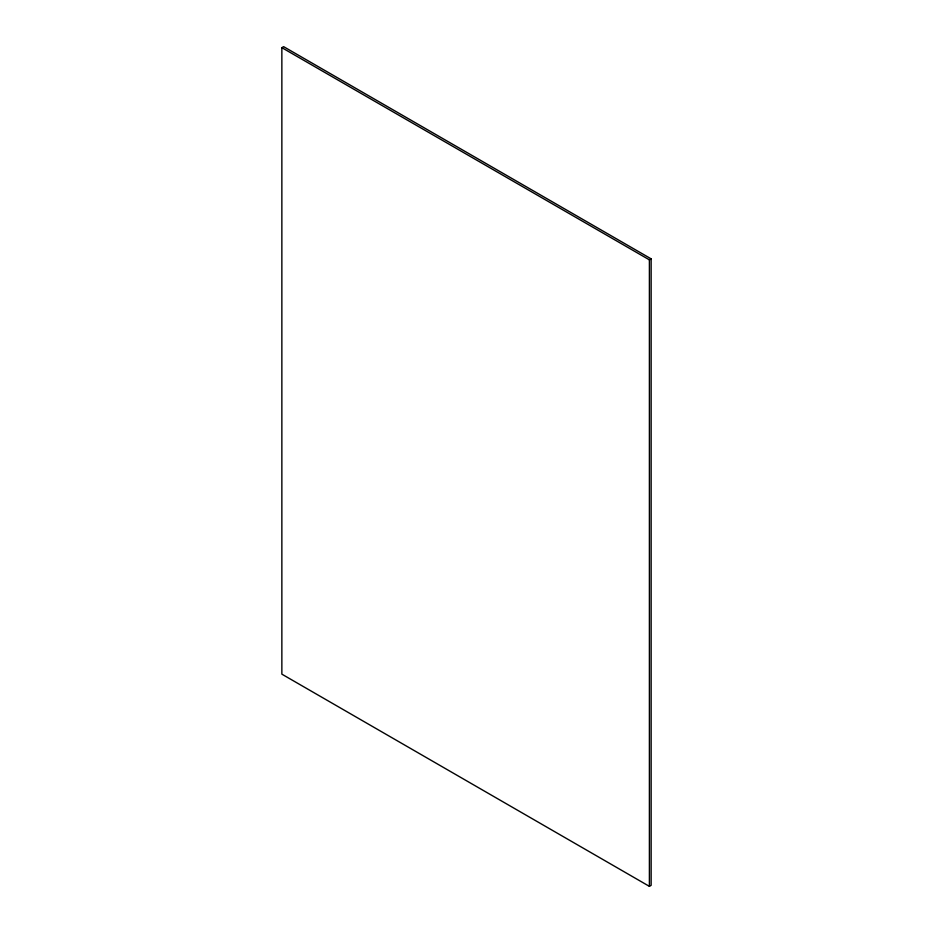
<?xml version="1.0" encoding="UTF-8"?>
<svg xmlns="http://www.w3.org/2000/svg" width="933" height="933" viewBox="0 0 933 933"><rect width="100%" height="100%" fill="white"/><g stroke="black" fill="none" stroke-linecap="round" stroke-linejoin="round"><path stroke-width="1.4" d="M281.859 47.665L283.609 46.65L651.141 258.849L651.141 885.335L649.391 886.35L281.859 674.151L281.859 47.665L649.391 259.852L651.141 258.849M649.391 259.852L649.391 886.35"/></g></svg>
